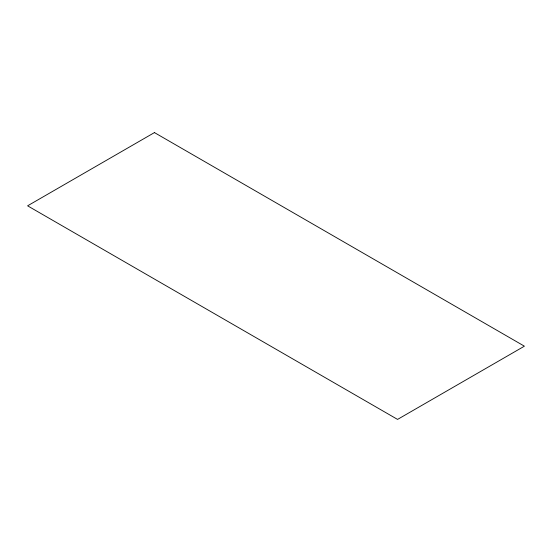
<?xml version="1.0" encoding="UTF-8"?>
<svg xmlns="http://www.w3.org/2000/svg" width="552" height="552" viewBox="0 0 552 552"><rect width="100%" height="100%" fill="white"/><g stroke="black" fill="none" stroke-linecap="round" stroke-linejoin="round"><path stroke-width="0.83" d="M154.443 132.59L27.6 205.82L397.557 419.41L524.4 346.18L154.443 132.59"/></g></svg>
